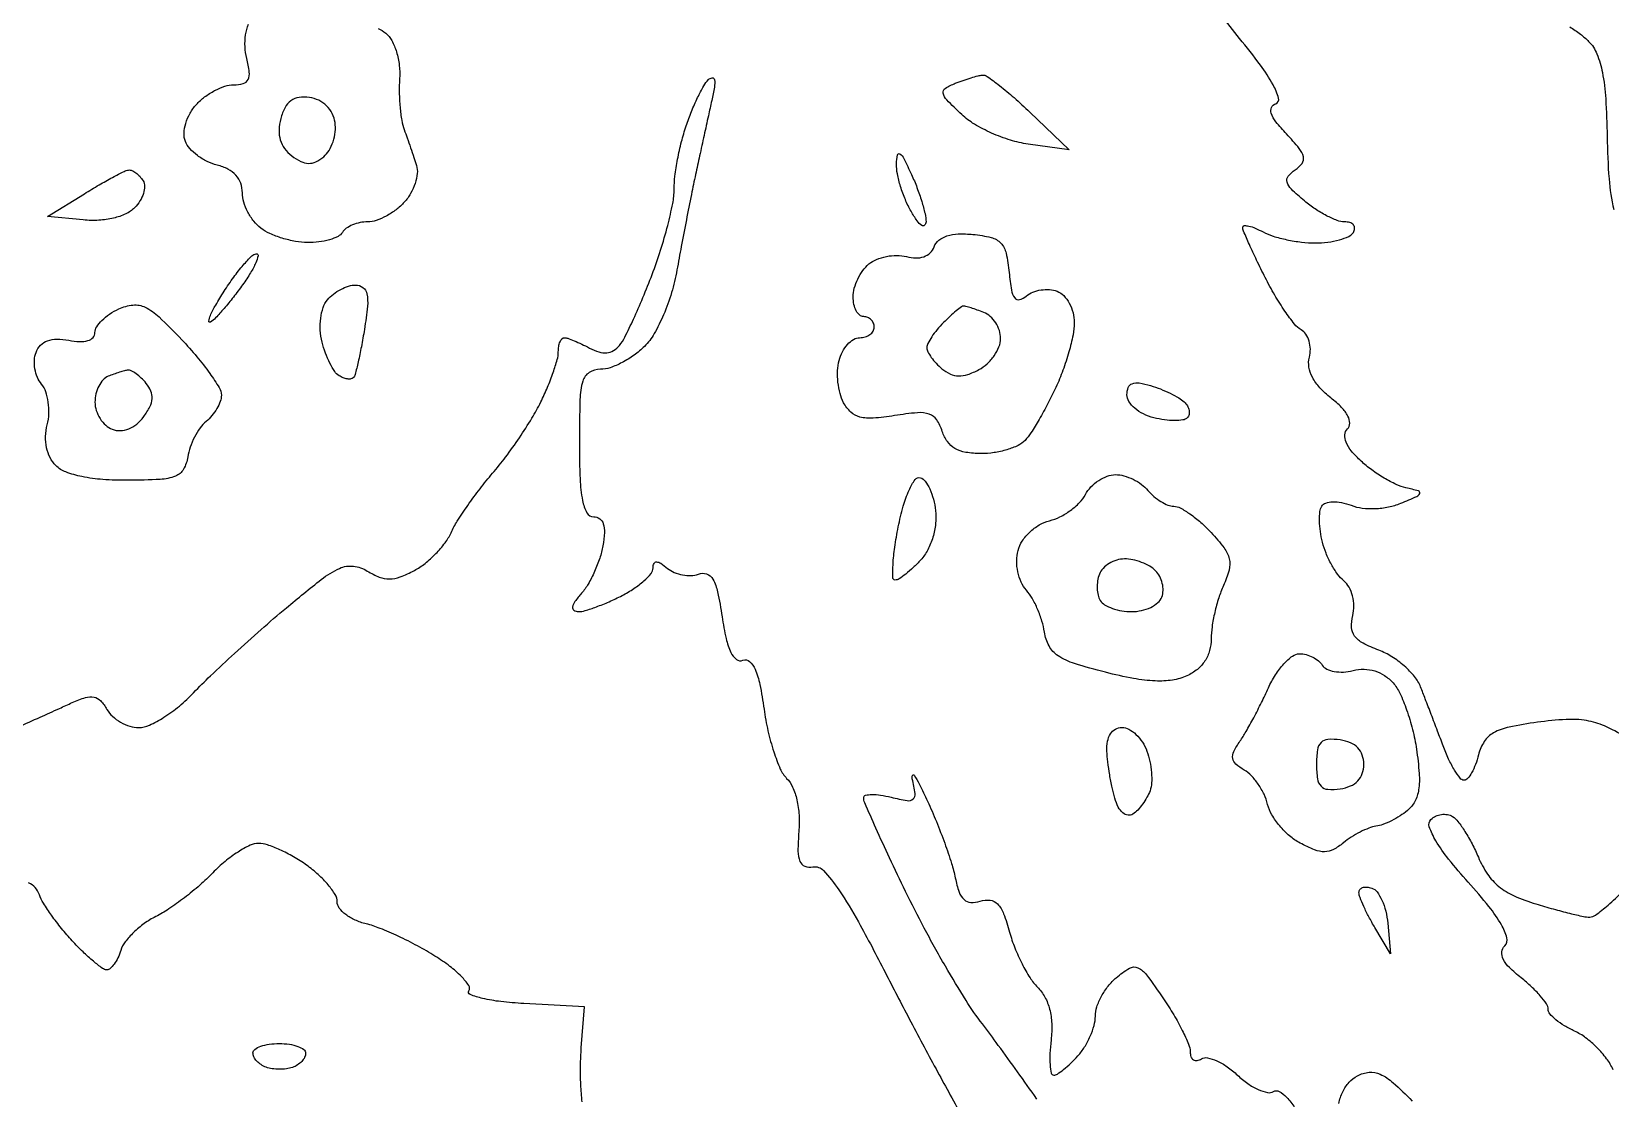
# Model space of a CAD drawing. Extents: x 0 to 102, y 0 to 135.
# Drawn here: x 52.2 to 64.88, y 20.71 to 29.28 of the extents above; entities that cross this region are included whole.
import ezdxf

# ---------------------------------------------------------------- set-up
doc = ezdxf.new("R2010")
doc.units = 0
doc.header["$MEASUREMENT"] = 0

msp = doc.modelspace()

# ---------------------------------------------------------------- linework, layer by layer
for points in [[(54.97965, 29.300669, -0.078624), (55.041576, 29.263901, -0.097332), (55.090461, 29.203944, -0.048939), (55.127935, 29.113338, -0.045144), (55.150027, 29.006626, -0.044749), (55.152702, 28.897362, 0.02109), (55.150183, 28.786861, 0.017799), (55.156611, 28.670062, 0.018169), (55.170162, 28.563859, 0.046683), (55.189785, 28.48905, -0.003065), (55.213688, 28.422265, -0.001904), (55.240958, 28.343619, -0.00191), (55.267275, 28.265807, -0.003453), (55.28814, 28.201865, -0.103362), (55.294798, 28.137149, -0.053869), (55.277727, 28.057493, -0.050261), (55.241472, 27.97613, -0.054039), (55.190428, 27.905765, -0.046617), (55.124918, 27.8457, -0.039344), (55.04572, 27.794909, -0.041079), (54.965413, 27.760053, -0.082028), (54.897281, 27.7488, 0.050716), (54.835606, 27.742528, 0.047913), (54.775211, 27.723949, 0.051505), (54.724855, 27.696627, 0.104677), (54.6939, 27.6642, -0.140578), (54.65828, 27.631813, -0.043508), (54.590099, 27.605242, -0.03964), (54.504935, 27.587498, -0.034511), (54.413957, 27.582291, -0.04121), (54.315947, 27.59155, -0.030173), (54.209685, 27.617204, -0.030745), (54.111348, 27.654071, -0.057348), (54.03825, 27.697367, -0.06379), (53.981593, 27.753049, -0.046653), (53.93369, 27.827221, -0.047258), (53.901061, 27.907568, -0.072956), (53.8902, 27.981605, 0.087739), (53.876688, 28.058013, 0.097126), (53.837924, 28.122141, 0.088051), (53.774214, 28.171362, 0.05913), (53.688031, 28.204198, -0.052562), (53.606715, 28.233967, -0.04612), (53.529484, 28.28112, -0.048666), (53.467401, 28.33753, -0.092656), (53.432192, 28.394804, -0.103393), (53.421536, 28.460686, -0.060998), (53.434881, 28.539594, -0.056111), (53.469138, 28.620283, -0.055549), (53.520572, 28.691635, -0.048448), (53.586566, 28.751701, -0.039822), (53.667221, 28.802491, -0.041388), (53.749638, 28.837304, -0.0794), (53.820324, 28.8486, 0.067228), (53.89699, 28.858955, 0.214721), (53.935825, 28.891107, 0.14813), (53.945675, 28.951328, 0.028486), (53.924665, 29.061199, -0.050754), (53.911176, 29.153903, -0.048233), (53.916256, 29.249067, -0.051243), (53.938375, 29.334932, -0.084755)], [(64.997987, 23.613977, 0.034697), (64.834113, 23.700169, 0.062926), (64.689174, 23.743288, 0.054676), (64.524714, 23.752215, 0.020419), (64.294231, 23.730057, 0.016596), (64.067103, 23.6911, 0.075636), (63.94172, 23.644756, 0.123643), (63.867663, 23.575618, 0.082132), (63.821134, 23.468507, -0.028299), (63.796813, 23.39057, -0.039996), (63.765919, 23.32478, -0.045579), (63.733381, 23.278232, -0.2209), (63.704892, 23.265, -0.232449), (63.673771, 23.280295, -0.027363), (63.628737, 23.345767, -0.028225), (63.581187, 23.434621, -0.019465), (63.537149, 23.53995, 0.001259), (63.49212, 23.659723, 0.000922), (63.441574, 23.792413, 0.000932), (63.393242, 23.917888, 0.002067), (63.355832, 24.013298, 0.076364), (63.307158, 24.096326, 0.041464), (63.225002, 24.18181, 0.040116), (63.124824, 24.256736, 0.050308), (63.021021, 24.308353, -0.029996), (62.893206, 24.365569, -0.111094), (62.826178, 24.422273, -0.151338), (62.801059, 24.491741, -0.07325), (62.810557, 24.586725, 0.064413), (62.819745, 24.664728, 0.060409), (62.809176, 24.744293, 0.063714), (62.781005, 24.814826, 0.092973), (62.738383, 24.86619, -0.063757), (62.689404, 24.918688, -0.029742), (62.639575, 24.997478, -0.028874), (62.596425, 25.087556, -0.035787), (62.567412, 25.175861, -0.027206), (62.55058, 25.262675, -0.029703), (62.543913, 25.348288, -0.031046), (62.547115, 25.421447, -0.11241), (62.562107, 25.465258, -0.176676), (62.594275, 25.490612, -0.072219), (62.649906, 25.500365, -0.057529), (62.720423, 25.494316, -0.039951), (62.797345, 25.472167, 0.059586), (62.886785, 25.450166, 0.04066), (62.991499, 25.445883, 0.039697), (63.09881, 25.458794, 0.047508), (63.1962, 25.488285, 0.005985), (63.326596, 25.543563, 0.210651), (63.348453, 25.567374, 0.429394), (63.337776, 25.587695, 0.013933), (63.2385, 25.612832, -0.05513), (63.160114, 25.639706, -0.023987), (63.062758, 25.691433, -0.023385), (62.963547, 25.756876, -0.02876), (62.87783, 25.827245, -0.032163), (62.801107, 25.907709, -0.07348), (62.757336, 25.979004, -0.115225), (62.746842, 26.03854, -0.184665), (62.767632, 26.085072, 0.199749), (62.786614, 26.131108, 0.121931), (62.77209, 26.188982, 0.073622), (62.721438, 26.257652, 0.030453), (62.635001, 26.334603, -0.039884), (62.546399, 26.416524, -0.064593), (62.48721, 26.500169, -0.078973), (62.459085, 26.582497, -0.107247), (62.46238, 26.660729, 0.069141), (62.470076, 26.725808, 0.068303), (62.459804, 26.790805, 0.074016), (62.433833, 26.845844, 0.113593), (62.395639, 26.881849, -0.09281), (62.342979, 26.927553, -0.017209), (62.266411, 27.031148, -0.017924), (62.184324, 27.160281, -0.015502), (62.107407, 27.30128, -0.005114), (62.038367, 27.441274, -0.007282), (61.980136, 27.567122, -0.004364), (61.933782, 27.673748, -0.100677), (61.9272, 27.706106, -0.404684), (61.939084, 27.718385, -0.06665), (61.975269, 27.714737, -0.04259), (62.028041, 27.697326, -0.021898), (62.090838, 27.667177, 0.048439), (62.171598, 27.633545, 0.022821), (62.281129, 27.605326, 0.022366), (62.399468, 27.58601, 0.029276), (62.508845, 27.5796, 0.030726), (62.610053, 27.585825, 0.036597), (62.703852, 27.604451, 0.039684), (62.778483, 27.631568, 0.148422), (62.8155, 27.6642, 0.125703), (62.825571, 27.696361, 0.188763), (62.816436, 27.723949, 0.148292), (62.788272, 27.742541, 0.072385), (62.745265, 27.7488, -0.091523), (62.6847, 27.75998, -0.028567), (62.600067, 27.797998, -0.027481), (62.508485, 27.852182, -0.02716), (62.423022, 27.916281, -0.017447), (62.317942, 28.010834, -0.128416), (62.283078, 28.067986, -0.248342), (62.292413, 28.11537, -0.077272), (62.347983, 28.165625, 0.085803), (62.403772, 28.217825, 0.224702), (62.414684, 28.270205, 0.1136), (62.381017, 28.337664, 0.016263), (62.278347, 28.454332, -0.020539), (62.193898, 28.551965, -0.08281), (62.155779, 28.620626, -0.197237), (62.157997, 28.666875, -0.205745), (62.192018, 28.697173, 0.40467), (62.215222, 28.741743, 0.054031), (62.170099, 28.849362, 0.033132), (62.068419, 29.007574, 0.011531), (61.902105, 29.22164, -0.005283), (61.749622, 29.412922, -0.007942)], [(64.555111, 29.314583, -0.022927), (64.639732, 29.256351, -0.035784), (64.706202, 29.198038, -0.099367), (64.772391, 29.097244, -0.047787), (64.816417, 28.948335, -0.032742), (64.843259, 28.737293, -0.011751), (64.85464, 28.434317, 0.01521), (64.869829, 28.092936, 0.038333), (64.90736, 27.847122, 0.043013)], [(52.090217, 23.691939, 0.000269), (52.264519, 23.770618, 0.000269), (52.420128, 23.84106, 0.000879), (52.522981, 23.887905, -0.031502), (52.628949, 23.928539, -0.124792), (52.698053, 23.932335, -0.157925), (52.751409, 23.902721, -0.060233), (52.802135, 23.833226, 0.080148), (52.846166, 23.777668, 0.056228), (52.910862, 23.73066, 0.055653), (52.985276, 23.698775, 0.073538), (53.058144, 23.688, 0.108608), (53.143247, 23.706706, 0.033303), (53.259457, 23.770089, 0.031578), (53.383715, 23.860504, 0.029852), (53.49809, 23.967452, -0.012754), (53.632909, 24.102442, -0.004926), (53.82639, 24.282933, -0.004873), (54.040083, 24.474584, -0.005999), (54.243286, 24.649006, -0.008141), (54.523938, 24.876447, -0.059603), (54.671495, 24.966045, -0.134967), (54.781518, 24.983611, -0.112537), (54.893715, 24.944664, 0.045544), (54.989931, 24.896125, 0.097359), (55.071445, 24.881116, 0.087872), (55.157903, 24.897503, 0.032209), (55.271534, 24.949205, 0.045536), (55.357337, 25.005715, 0.031358), (55.443664, 25.083926, 0.031698), (55.517826, 25.170451, 0.054481), (55.566297, 25.251981, -0.033782), (55.616573, 25.345101, -0.011982), (55.700418, 25.47126, -0.011829), (55.79939, 25.605817, -0.013646), (55.900165, 25.729137, 0.017734), (56.004822, 25.859365, 0.011855), (56.115596, 26.015259, 0.011945), (56.215894, 26.171674, 0.022897), (56.287423, 26.302448, 0.014109), (56.341313, 26.421042, 0.015335), (56.386847, 26.53927, 0.014951), (56.419581, 26.642503, 0.069402), (56.4282, 26.704298, -0.040117), (56.431705, 26.747911, -0.059424), (56.442259, 26.784741, -0.078154), (56.457747, 26.809789, -0.218641), (56.476062, 26.8182, -0.084363), (56.5034, 26.813554, -0.012847), (56.555323, 26.793871, -0.014069), (56.615919, 26.767088, -0.011772), (56.678678, 26.735378, 0.047502), (56.753837, 26.703914, 0.097598), (56.817025, 26.69713, 0.114989), (56.87125, 26.714895, 0.083743), (56.919426, 26.756528, 0.056322), (56.96277, 26.822901, 0.00843), (57.032049, 26.96664, 0.009385), (57.108131, 27.14003, 0.007972), (57.182067, 27.3258, 0.013945), (57.249689, 27.520083, 0.013684), (57.306837, 27.719051, 0.013692), (57.347345, 27.896087, 0.049382), (57.358757, 28.011126, -0.032092), (57.365502, 28.115787, -0.01469), (57.38703, 28.250994, -0.014479), (57.41812, 28.392525, -0.019368), (57.454946, 28.518726, -0.01557), (57.497899, 28.635024, -0.016281), (57.547424, 28.746676, -0.016157), (57.596318, 28.840054, -0.066377), (57.634749, 28.8909, -0.182136), (57.664574, 28.904603, -0.390019), (57.682785, 28.890075, -0.080037), (57.682426, 28.830861, -0.014203), (57.660956, 28.7217, 0.001095), (57.633804, 28.600514, 0.000508), (57.599053, 28.443049, 0.000504), (57.562892, 28.277604, 0.000702), (57.530896, 28.1295, 0.003164), (57.497589, 27.969342, 0.00154), (57.456985, 27.764444, 0.001527), (57.416038, 27.550954, 0.002206), (57.381249, 27.361957, -0.028453), (57.337769, 27.179958, -0.027821), (57.273649, 27.002667, -0.029442), (57.198038, 26.850637, -0.066349), (57.120007, 26.748607, -0.040596), (57.037034, 26.678114, -0.035669), (56.940208, 26.618511, -0.03737), (56.844586, 26.577429, -0.082959), (56.7666, 26.5644, 0.142406), (56.676026, 26.53807, 0.183695), (56.624593, 26.469225, 0.063075), (56.602007, 26.322092, 0.006583), (56.5974, 25.9722, 0.009269), (56.602765, 25.68281, 0.03877), (56.622663, 25.509904, 0.077123), (56.657779, 25.412502, 0.274293), (56.712568, 25.38, -0.158213), (56.760518, 25.364438, -0.160593), (56.789842, 25.323767, -0.091578), (56.798641, 25.252915, -0.029488), (56.786122, 25.14735, -0.035762), (56.760771, 25.047441, -0.02532), (56.718848, 24.939551, -0.025684), (56.667988, 24.840069, -0.048201), (56.615542, 24.76665, 0.022942), (56.5622, 24.699422, 0.111491), (56.543245, 24.654939, 0.295625), (56.553894, 24.629335, 0.151589), (56.588489, 24.6186, 0.072128), (56.64338, 24.62656, 0.015975), (56.733785, 24.656515, 0.016285), (56.836967, 24.698264, 0.015053), (56.940001, 24.747673, 0.027279), (57.035561, 24.803893, 0.035087), (57.11628, 24.866086, 0.037728), (57.173661, 24.92541, 0.175089), (57.1896, 24.969531, -0.102369), (57.196977, 25.005184, -0.307692), (57.21691, 25.017841, -0.141314), (57.251172, 25.00679, -0.024988), (57.305777, 24.965899, 0.072082), (57.359969, 24.932762, 0.055379), (57.426437, 24.91262, 0.056199), (57.494509, 24.907756, 0.081543), (57.553392, 24.919918, -0.176889), (57.619779, 24.920997, -0.184338), (57.66985, 24.878953, -0.075652), (57.708171, 24.776119, -0.014212), (57.743681, 24.577905, 0.017219), (57.776371, 24.40155, 0.057487), (57.814738, 24.290468, 0.117606), (57.859745, 24.234988, 0.26108), (57.911873, 24.227411, -0.278463), (57.964556, 24.218001, -0.111375), (58.009412, 24.156355, -0.052807), (58.047611, 24.033598, -0.014873), (58.080874, 23.835573, 0.021597), (58.112701, 23.660541, 0.023277), (58.158913, 23.493303, 0.023625), (58.211686, 23.354527, 0.093968), (58.262757, 23.279558, -0.09347), (58.310772, 23.209223, -0.047027), (58.344565, 23.106775, -0.041783), (58.362004, 22.984015, -0.034357), (58.360535, 22.851619, 0.017348), (58.353448, 22.694526, 0.097687), (58.368771, 22.612353, 0.214904), (58.407781, 22.574655, 0.128219), (58.473225, 22.568756, -0.255042), (58.558822, 22.539026, -0.033909), (58.68186, 22.383497, -0.024849), (58.839873, 22.126812, -0.007538), (59.05386, 21.722756, 0.003348), (59.247488, 21.349615, 0.002611), (59.462701, 20.946697, 0.00264), (59.667134, 20.573449, 0.006421)], [(60.272532, 20.704248, 0.002421), (60.117431, 20.922521, 0.002431), (59.962926, 21.135545, 0.004477), (59.834842, 21.307103, -0.022636), (59.704015, 21.496294, -0.008562), (59.538002, 21.771608, -0.00846), (59.367389, 22.077646, -0.010217), (59.218036, 22.370782, -0.003099), (59.089106, 22.641415, -0.004671), (58.980428, 22.878976, -0.001953), (58.890301, 23.08309, -0.10334), (58.8816, 23.12474, -0.346223), (58.896503, 23.143683, -0.055543), (58.946477, 23.150044, -0.041643), (59.017769, 23.145216, -0.023768), (59.102457, 23.128192, 0.018467), (59.232092, 23.1007, 0.225156), (59.279699, 23.113921, 0.258755), (59.29567, 23.157595, 0.023838), (59.271521, 23.27463, -0.154558), (59.27314, 23.303753, -0.604533), (59.286434, 23.30537, -0.035696), (59.330142, 23.231287, -0.007538), (59.395019, 23.0958, -0.011396), (59.465604, 22.932826, -0.009714), (59.532731, 22.757942, -0.009829), (59.587588, 22.596425, -0.027198), (59.617671, 22.480245, 0.032187), (59.648266, 22.366764, 0.124218), (59.687636, 22.305994, 0.180414), (59.74199, 22.283538, 0.085739), (59.818113, 22.293977, -0.10882), (59.89701, 22.30114, -0.174154), (59.956638, 22.270769, -0.099229), (60.005261, 22.192702, -0.022463), (60.053781, 22.043454, 0.027552), (60.095797, 21.918548, 0.022771), (60.153725, 21.790592, 0.023363), (60.217841, 21.677923, 0.055385), (60.278041, 21.602673, -0.07234), (60.337384, 21.523131, -0.061481), (60.375668, 21.425509, -0.054338), (60.392176, 21.31033, -0.03752), (60.386744, 21.178601, 0.017942), (60.378027, 21.070328, 0.030148), (60.37947, 20.979155, 0.031571), (60.388876, 20.912024, 0.356118), (60.408276, 20.8962, 0.14732), (60.43746, 20.90499, 0.021715), (60.487895, 20.941646, 0.022933), (60.545187, 20.99167, 0.017901), (60.602788, 21.050911, 0.045658), (60.656383, 21.122251, 0.035054), (60.701671, 21.208612, 0.035981), (60.732738, 21.296166, 0.067362), (60.7428, 21.37051, -0.081629), (60.75489, 21.44407, -0.043041), (60.792041, 21.529122, -0.04134), (60.846284, 21.611829, -0.049937), (60.910428, 21.678924, -0.044101), (61.016459, 21.754613, -0.242562), (61.084422, 21.758415, -0.129075), (61.153419, 21.702985, -0.010108), (61.291128, 21.508887, -0.015224), (61.372702, 21.380606, -0.018003), (61.44161, 21.254458, -0.017071), (61.491785, 21.144999, -0.099243), (61.5042, 21.083069, 0.088681), (61.5111, 21.044474, 0.167512), (61.530891, 21.020285, 0.177659), (61.560425, 21.014253, 0.10119), (61.595063, 21.026971, -0.191122), (61.643772, 21.035627, -0.055566), (61.717683, 21.011721, -0.047131), (61.802057, 20.963632, -0.035506), (61.8849, 20.8962, 0.035199), (61.967685, 20.82873, 0.046836), (62.051887, 20.780537, 0.055176), (62.12557, 20.756446, 0.192148), (62.173955, 20.764946, -0.275856), (62.219072, 20.765634, -0.070778), (62.278923, 20.718761, -0.050821), (62.344102, 20.635389, -0.02926)], [(64.903026, 20.939746, 0.054415), (64.850394, 21.0283, 0.035121), (64.772072, 21.118472, 0.035121), (64.6819, 21.196794, 0.054415), (64.593346, 21.249426, -0.029017), (64.511897, 21.292404, -0.037562), (64.443094, 21.341383, -0.041253), (64.394435, 21.389155, -0.17994), (64.3806, 21.426354, 0.153257), (64.367649, 21.467614, 0.026403), (64.316699, 21.533114, 0.026602), (64.246356, 21.606084, 0.021007), (64.163066, 21.677461, -0.027536), (64.0699, 21.759434, -0.081377), (64.019717, 21.828006, -0.142823), (64.008863, 21.885799, -0.17354), (64.032284, 21.935324, 0.269696), (64.049074, 21.998812, 0.063657), (64.00512, 22.104103, 0.039239), (63.90544, 22.249481, 0.013209), (63.738539, 22.445279, -0.014463), (63.58128, 22.630706, -0.034576), (63.478658, 22.779003, -0.046939), (63.425867, 22.890443, -0.291345), (63.43895, 22.94939, -0.087407), (63.476884, 22.975961, -0.076099), (63.523484, 22.989601, -0.077207), (63.571386, 22.988582, -0.094833), (63.61311, 22.972664, -0.091916), (63.656346, 22.933432, -0.021606), (63.712323, 22.852893, -0.021542), (63.769587, 22.753133, -0.019714), (63.819903, 22.645865, 0.049637), (63.893273, 22.511039, 0.073192), (63.984361, 22.412017, 0.065301), (64.108088, 22.336061, 0.031525), (64.282589, 22.27095, 0.006016), (64.422322, 22.230456, 0.007447), (64.553414, 22.196264, 0.006238), (64.663998, 22.170631, 0.053876), (64.714258, 22.1652, 0.163504), (64.761322, 22.181013, 0.014038), (64.861756, 22.261626, 0.017367), (64.978148, 22.367723, 0.012582)], [(56.619384, 20.680999, -0.014303), (56.60911, 20.82054, -0.014068), (56.606566, 20.97233, -0.01718), (56.613059, 21.114187), (56.6397, 21.4461), (56.15091, 21.471542, -0.015347), (55.96675, 21.486806, -0.028868), (55.819731, 21.51221, -0.034779), (55.720492, 21.54273, -0.469707), (55.709879, 21.574261, 0.299497), (55.708676, 21.616585, 0.0412), (55.649501, 21.687881, 0.036203), (55.556594, 21.769912, 0.022658), (55.43727, 21.852535, 0.016999), (55.297563, 21.933703, 0.01379), (55.142668, 22.011364, 0.014016), (54.995784, 22.075054, 0.034772), (54.88425, 22.110978, -0.04563), (54.795235, 22.141794, -0.056518), (54.719941, 22.18666, -0.067101), (54.668506, 22.237983, -0.164585), (54.6516, 22.287951, 0.1378), (54.635403, 22.345604, 0.036915), (54.579423, 22.423762, 0.034494), (54.499935, 22.506676, 0.029697), (54.40589, 22.582439, 0.02408), (54.301559, 22.649404, 0.024102), (54.191303, 22.706005, 0.024788), (54.090589, 22.745826, 0.081921), (54.020421, 22.7574, 0.111516), (53.951464, 22.741827, 0.031649), (53.854776, 22.68806, 0.030198), (53.75029, 22.611692, 0.027875), (53.652781, 22.521348, -0.021788), (53.548648, 22.422486, -0.015466), (53.423911, 22.320593, -0.015653), (53.298534, 22.230572, -0.031716), (53.193652, 22.169403, 0.040141), (53.101515, 22.113568, 0.03598), (53.015821, 22.041829, 0.037818), (52.948288, 21.9658, 0.086049), (52.913001, 21.897855, -0.034507), (52.889456, 21.83827, -0.045135), (52.859583, 21.787924, -0.052364), (52.828181, 21.752859, -0.186055), (52.800527, 21.7422, -0.16002), (52.765012, 21.753865, -0.015533), (52.692848, 21.810541, -0.018466), (52.60945, 21.885742, -0.013575), (52.52253, 21.97485, -0.016284), (52.436728, 22.074019, -0.015783), (52.356628, 22.179577, -0.015908), (52.292136, 22.276789, -0.05457), (52.25957, 22.345093, 0.100748), (52.224839, 22.40347, 0.119288), (52.171822, 22.439417, 0.093669)], [(62.699226, 20.668453, -0.063531), (62.730815, 20.763171, -0.070867), (62.78142, 20.838702, -0.087122), (62.848089, 20.891003, -0.101263), (62.942457, 20.919118, -0.130276), (63.031304, 20.903741, -0.074968), (63.135218, 20.835643, -0.016718), (63.288988, 20.688549, 0.01719)]]:
    msp.add_lwpolyline(points, format="xyb")
for points in [[(59.834592, 28.927254, -0.179785), (59.873619, 28.9167, -0.010714), (59.973109, 28.842423, -0.015011), (60.089522, 28.745803, -0.010437), (60.215292, 28.630119), (60.5313, 28.327038), (60.201919, 28.372969, -0.040853), (60.060908, 28.404533, -0.029197), (59.909523, 28.461559, -0.02966), (59.77073, 28.533451, -0.054292), (59.669064, 28.610053, -0.010429), (59.548909, 28.727746, -0.144333), (59.520681, 28.780897, -0.311042), (59.537442, 28.820365, -0.047583), (59.617745, 28.861257, -0.009958), (59.680743, 28.884681, -0.010158), (59.744208, 28.905414, -0.009973), (59.800013, 28.92119, -0.040997)], [(54.429978, 28.747289, 0.069814), (54.344927, 28.747488, 0.124244), (54.280399, 28.721393, 0.115194), (54.232838, 28.66605, 0.054962), (54.198648, 28.578089, 0.055288), (54.184766, 28.486511, 0.081541), (54.194701, 28.405971, 0.08743), (54.228918, 28.336887, 0.073987), (54.286429, 28.278984, 0.044562), (54.359927, 28.233716, 0.108957), (54.421224, 28.218332, 0.120184), (54.479489, 28.230773, 0.060857), (54.542992, 28.271581, 0.085436), (54.585833, 28.321665, 0.0536), (54.618051, 28.391903, 0.051949), (54.635525, 28.470356, 0.064407), (54.634533, 28.545097, 0.081576), (54.611618, 28.617957, 0.081104), (54.566571, 28.679824, 0.080611), (54.503912, 28.724435, 0.079189)], [(59.265355, 28.1295, -0.016592), (59.3099, 28.023021, -0.0162), (59.347671, 27.912977, -0.016326), (59.374505, 27.814329, -0.056685), (59.382386, 27.7488, -0.195551), (59.371148, 27.720645, -0.370284), (59.348467, 27.718472, -0.088576), (59.310417, 27.756907, -0.021095), (59.2623, 27.8334, -0.030794), (59.216296, 27.926782, -0.024489), (59.178049, 28.032474, -0.025103), (59.152272, 28.134256, -0.055241), (59.145269, 28.2141, -0.03942), (59.152647, 28.286403, -0.547617), (59.172698, 28.294605, -0.124685), (59.203996, 28.258117, -0.007871)], [(52.975757, 28.164791, -0.13428), (53.002279, 28.160847, -0.055741), (53.033875, 28.142505, -0.04971), (53.065266, 28.114033, -0.045335), (53.091517, 28.079082, -0.140453), (53.104123, 28.034318, -0.074376), (53.095261, 27.976872, -0.064486), (53.067341, 27.916048, -0.056628), (53.023792, 27.861335, -0.08868), (52.953335, 27.812248, -0.049753), (52.854385, 27.778114, -0.04454), (52.737271, 27.761164, -0.037502), (52.611932, 27.763704), (52.3251, 27.7911), (52.6212, 27.974441, -0.006591), (52.738875, 28.045175, -0.008835), (52.847492, 28.105985, -0.006486), (52.93949, 28.153848, -0.087078)], [(59.759549, 27.647605, -0.035563), (59.905565, 27.622825, -0.143867), (59.982875, 27.578048, -0.136273), (60.02598, 27.497073, -0.030661), (60.050625, 27.341384, 0.016068), (60.068779, 27.200138, 0.117708), (60.094776, 27.137658, 0.31065), (60.133115, 27.124106, 0.10794), (60.187952, 27.152494, -0.078554), (60.240382, 27.183633, -0.056038), (60.30635, 27.201691, -0.055719), (60.375146, 27.204714, -0.074889), (60.435977, 27.191308, -0.110631), (60.488621, 27.156306, -0.066207), (60.533173, 27.095384, -0.06127), (60.563336, 27.019166, -0.063696), (60.5736, 26.938919, -0.050857), (60.563546, 26.840333, -0.01857), (60.53011, 26.703931, -0.018187), (60.482225, 26.556423, -0.020733), (60.42555, 26.41922, -0.011669), (60.361551, 26.288909, -0.011761), (60.291701, 26.162071, -0.011636), (60.225745, 26.054538, -0.045669), (60.177793, 25.99335, -0.093958), (60.121752, 25.952709, -0.037433), (60.032721, 25.918664, -0.035379), (59.928554, 25.895405, -0.037255), (59.823944, 25.8876, -0.040158), (59.701939, 25.897415, -0.090503), (59.614828, 25.928333, -0.108939), (59.55421, 25.983528, -0.077114), (59.513109, 26.066223, 0.070138), (59.468729, 26.158715, 0.167719), (59.408965, 26.204245, 0.102119), (59.312944, 26.215351, 0.017548), (59.129943, 26.19264, -0.020494), (58.957278, 26.172244, -0.081323), (58.851223, 26.181354, -0.125249), (58.778356, 26.220895, -0.083448), (58.719978, 26.29644, -0.05977), (58.691471, 26.369505, -0.036951), (58.675061, 26.460339, -0.036662), (58.672106, 26.553881, -0.053567), (58.68431, 26.635322, -0.056375), (58.711308, 26.705258, -0.063229), (58.752464, 26.76448, -0.072447), (58.800853, 26.804623, -0.137836), (58.849167, 26.8182, 0.070596), (58.893894, 26.824547, 0.086212), (58.931822, 26.843051, 0.100221), (58.957179, 26.870539, 0.137184), (58.9662, 26.9028, 0.099038), (58.959741, 26.935087, 0.097945), (58.941349, 26.962549, 0.097945), (58.913887, 26.980941, 0.099038), (58.8816, 26.9874, -0.181272), (58.849309, 26.999505, -0.091278), (58.821851, 27.03406, -0.071223), (58.803251, 27.085464, -0.05129), (58.797, 27.146241, -0.067357), (58.806271, 27.21475, -0.044525), (58.834145, 27.28925, -0.044295), (58.875046, 27.35818, -0.063586), (58.923449, 27.410026, -0.075869), (58.984693, 27.446844, -0.048969), (59.064109, 27.470713, -0.048175), (59.148489, 27.478994, -0.064423), (59.224724, 27.469252, 0.057889), (59.300915, 27.458505, 0.09175), (59.36582, 27.46888, 0.108041), (59.415395, 27.499736, 0.108523), (59.447474, 27.548422, -0.133544), (59.485535, 27.600412, -0.091663), (59.550357, 27.635033, -0.067419), (59.641959, 27.651048, -0.033878)], [(54.001711, 27.491419, -0.491494), (54.015697, 27.475109, -0.053086), (53.998039, 27.420146, -0.033866), (53.955826, 27.339972, -0.016608), (53.892022, 27.243758, -0.010714), (53.817686, 27.14396, -0.012237), (53.742268, 27.051854, -0.011438), (53.674825, 26.977012, -0.065317), (53.633444, 26.943273, -0.629685), (53.620563, 26.951536, -0.073497), (53.632799, 26.995711, -0.026948), (53.67574, 27.080076, -0.010764), (53.743133, 27.190934, -0.014911), (53.820712, 27.304923, -0.020799), (53.897204, 27.401675, -0.01781), (53.965007, 27.475013, -0.18644)], [(54.799671, 27.2412, -0.164608), (54.858699, 27.221226, -0.182814), (54.890366, 27.17033, -0.075337), (54.894795, 27.070999, -0.013183), (54.870039, 26.884826, -0.007012), (54.845822, 26.745909, -0.010032), (54.820158, 26.623503, -0.006322), (54.795452, 26.522277, -0.134139), (54.780255, 26.495655, -0.168452), (54.761821, 26.486713, -0.067059), (54.73334, 26.487171, -0.056204), (54.699962, 26.496131, -0.044784), (54.6666, 26.512829, -0.108238), (54.631765, 26.546555, -0.029853), (54.593247, 26.612862, -0.028683), (54.557553, 26.695162, -0.026497), (54.530429, 26.783193, -0.046784), (54.51583, 26.878241, -0.046492), (54.519107, 26.97455, -0.050112), (54.538873, 27.060097, -0.091634), (54.573716, 27.122392, -0.055376), (54.620844, 27.167857, -0.043207), (54.680764, 27.2063, -0.044457), (54.743712, 27.23256, -0.076741)], [(53.40375, 26.801134, -0.015049), (53.525238, 26.664646, -0.019464), (53.627808, 26.532022, -0.017515), (53.703838, 26.417069, -0.138201), (53.721, 26.356165, -0.088043), (53.712265, 26.306941, -0.043342), (53.685215, 26.249169, -0.041213), (53.645791, 26.192388, -0.047233), (53.599179, 26.145615, 0.063678), (53.550591, 26.093552, 0.036276), (53.505438, 26.020101, 0.035613), (53.470107, 25.938245, 0.048747), (53.451129, 25.860306, -0.096543), (53.417002, 25.761934, -0.170022), (53.352357, 25.706644, -0.080069), (53.230096, 25.680466, -0.011006), (52.968887, 25.672856, -0.019837), (52.769212, 25.679358, -0.032336), (52.601346, 25.702479, -0.038655), (52.471221, 25.739727, -0.107748), (52.391718, 25.790768, -0.079068), (52.345023, 25.855136, -0.065726), (52.316903, 25.935005, -0.061086), (52.309208, 26.025069, -0.052328), (52.322624, 26.119354, 0.051467), (52.33531, 26.207426, 0.044952), (52.330691, 26.300435, 0.047369), (52.310665, 26.384399, 0.091233), (52.276978, 26.444515, -0.074226), (52.243522, 26.499758, -0.055646), (52.223487, 26.568093, -0.056083), (52.219118, 26.638509, -0.079246), (52.232088, 26.699884, -0.099374), (52.268834, 26.757913, -0.113941), (52.32358, 26.793882, -0.091282), (52.398579, 26.806935, -0.044817), (52.495352, 26.797293, 0.036605), (52.583139, 26.78709, 0.082456), (52.649438, 26.79522, 0.132775), (52.690311, 26.820311, 0.191343), (52.7058, 26.859304, -0.144562), (52.719216, 26.904736, -0.053196), (52.761715, 26.95723, -0.047146), (52.823317, 27.008044, -0.041118), (52.89615, 27.0491, -0.082908), (53.011004, 27.080354, -0.13956), (53.108628, 27.062883, -0.076791), (53.22037, 26.985168, -0.013103)], [(59.684424, 27.072, 0.16242), (59.667039, 27.0662, 0.010573), (59.624652, 27.032948, 0.014502), (59.575206, 26.989986, 0.010262), (59.522143, 26.939057, 0.02346), (59.471255, 26.883156, 0.026893), (59.428252, 26.825133, 0.027508), (59.397604, 26.772709, 0.119064), (59.3892, 26.737916, 0.12091), (59.397303, 26.704898, 0.035492), (59.424888, 26.660132, 0.033382), (59.464195, 26.612502, 0.030355), (59.510692, 26.568888, 0.065019), (59.57782, 26.526533, 0.102377), (59.643957, 26.51112, 0.089281), (59.717204, 26.522427, 0.040058), (59.806792, 26.561506, 0.063138), (59.873571, 26.608929, 0.054722), (59.930109, 26.673672, 0.057456), (59.968545, 26.74509, 0.095019), (59.9814, 26.812125, 0.077778), (59.971396, 26.876048, 0.065108), (59.942091, 26.938213, 0.066743), (59.898741, 26.989279, 0.092074), (59.847581, 27.020649, 0.006751), (59.79419, 27.040314, 0.008621), (59.744453, 27.056916, 0.006944), (59.702519, 27.069476, 0.069398)], [(52.970391, 26.557721, 0.034034), (52.943002, 26.552363, 0.010002), (52.901831, 26.540469, 0.009994), (52.855931, 26.525196, 0.01058), (52.81155, 26.508371, 0.115397), (52.771081, 26.479887, 0.064172), (52.736864, 26.429823, 0.058711), (52.713675, 26.367093, 0.05927), (52.7058, 26.300895, 0.077165), (52.716201, 26.233902, 0.064991), (52.746671, 26.168818, 0.066773), (52.791741, 26.115417, 0.092775), (52.844934, 26.082699, 0.099641), (52.909832, 26.071707, 0.088084), (52.977042, 26.085791, 0.079021), (53.041274, 26.124292, 0.060504), (53.0973, 26.184163, 0.040605), (53.146093, 26.26371, 0.099202), (53.164424, 26.329615, 0.118724), (53.154508, 26.389984, 0.073524), (53.117008, 26.451709, 0.028482), (53.077305, 26.494355, 0.034549), (53.03536, 26.529335, 0.036995), (52.996972, 26.55298, 0.15197)], [(61.18695, 26.433692, -0.021045), (61.265617, 26.406264, -0.018935), (61.344579, 26.371432, -0.019344), (61.412992, 26.334767, -0.055095), (61.45626, 26.302501, -0.069091), (61.482404, 26.270304, -0.087678), (61.496201, 26.23464, -0.103879), (61.495773, 26.201189, -0.142348), (61.48135, 26.17495, -0.16165), (61.446727, 26.157585, -0.03629), (61.380019, 26.152788, -0.034035), (61.29847, 26.158407, -0.027274), (61.21204, 26.175152, -0.0539), (61.129643, 26.205566, -0.062179), (61.059885, 26.251818, -0.07209), (61.01255, 26.306097, -0.1443), (60.9966, 26.360213, -0.095566), (61.007738, 26.417953, -0.208257), (61.039199, 26.449017, -0.133325), (61.095552, 26.45486, -0.03292)], [(59.337575, 25.693834, -0.158953), (59.375602, 25.665993, -0.0483), (59.411985, 25.603472, -0.042939), (59.441551, 25.521118, -0.035442), (59.458991, 25.429444, -0.055949), (59.459551, 25.325036, -0.046445), (59.437548, 25.216072, -0.047184), (59.396428, 25.114994, -0.063811), (59.340129, 25.034118, -0.018624), (59.279748, 24.972197, -0.023607), (59.219344, 24.919905, -0.022665), (59.165993, 24.881736, -0.144925), (59.134461, 24.8724, -0.410484), (59.114899, 24.891714, -0.017803), (59.117319, 24.997569, -0.021595), (59.131346, 25.135102, -0.012597), (59.159398, 25.298508, -0.019824), (59.199189, 25.464816, -0.037255), (59.246403, 25.594573, -0.047279), (59.294879, 25.679645, -0.330025)], [(60.904618, 25.7184, -0.068639), (60.972011, 25.709105, -0.044567), (61.045634, 25.681123, -0.044187), (61.114024, 25.640073, -0.062371), (61.1658, 25.5915, 0.042549), (61.21362, 25.542945, 0.039587), (61.270083, 25.501877, 0.042053), (61.326377, 25.473588, 0.09569), (61.372912, 25.4646, -0.125738), (61.42476, 25.451352, -0.028095), (61.502939, 25.402718, -0.027461), (61.589376, 25.334577, -0.023533), (61.672614, 25.253937, -0.02584), (61.777099, 25.13052, -0.105955), (61.81861, 25.042284, -0.123644), (61.817039, 24.952195, -0.041036), (61.771961, 24.826956, 0.030012), (61.734198, 24.728874, 0.019995), (61.702352, 24.61269, 0.020157), (61.680448, 24.497073, 0.036748), (61.6734, 24.401306, -0.065963), (61.660732, 24.305703, -0.07886), (61.623651, 24.22286, -0.078152), (61.562414, 24.155014, -0.063344), (61.478944, 24.103373, -0.069903), (61.362166, 24.068786, -0.047749), (61.223773, 24.061452, -0.035777), (61.050405, 24.081303, -0.015461), (60.823294, 24.131244, -0.01452), (60.575422, 24.201558, -0.06946), (60.442988, 24.264577, -0.121083), (60.370445, 24.342922, -0.092048), (60.333237, 24.454308, 0.039063), (60.313708, 24.542925, 0.027849), (60.278782, 24.638407, 0.028279), (60.234943, 24.726251, 0.052287), (60.188392, 24.79092, -0.077234), (60.146825, 24.855169, -0.05335), (60.120068, 24.937712, -0.052125), (60.110923, 25.026425, -0.063671), (60.121614, 25.109095, -0.081343), (60.155572, 25.185524, -0.058196), (60.215712, 25.257406, -0.05718), (60.292184, 25.314772, -0.070985), (60.374441, 25.348357, 0.055004), (60.458658, 25.379653, 0.041033), (60.543319, 25.431294, 0.041885), (60.615905, 25.494122, 0.070672), (60.663408, 25.558931, -0.068111), (60.707634, 25.61992, -0.055864), (60.769468, 25.671556, -0.057683), (60.838673, 25.706615, -0.08865)], [(60.977025, 25.0416, 0.072754), (60.914272, 25.03242, 0.064019), (60.853754, 25.005513, 0.066864), (60.804526, 24.965723, 0.098087), (60.774948, 24.918751, 0.055537), (60.760962, 24.865194, 0.045189), (60.757749, 24.805948, 0.046885), (60.765035, 24.750148, 0.082695), (60.782596, 24.707251, 0.122871), (60.817521, 24.673202, 0.047592), (60.879294, 24.644641, 0.043434), (60.955242, 24.625155, 0.041108), (61.034842, 24.6186, 0.054813), (61.113684, 24.627269, 0.057467), (61.187437, 24.652849, 0.064065), (61.24542, 24.690556, 0.125612), (61.277038, 24.735191, 0.087391), (61.287082, 24.786841, 0.062739), (61.280756, 24.845413, 0.061633), (61.259822, 24.901709, 0.07672), (61.226869, 24.946691, 0.066625), (61.179263, 24.983058, 0.039084), (61.114327, 25.01372, 0.038383), (61.043306, 25.034629, 0.052443)], [(62.38319, 24.2802, -0.064344), (62.435665, 24.273419, -0.051792), (62.488939, 24.253335, -0.053417), (62.535019, 24.223751, -0.085143), (62.565937, 24.188745, 0.146522), (62.601459, 24.157195, 0.06515), (62.661784, 24.138192, 0.056453), (62.735833, 24.133576, 0.048883), (62.812856, 24.145077, -0.064293), (62.902257, 24.15563, -0.071967), (62.987871, 24.142287, -0.07189), (63.066267, 24.105205, -0.06396), (63.134508, 24.046182, -0.073345), (63.188914, 23.963776, -0.024294), (63.243945, 23.829333, -0.023593), (63.291275, 23.672315, -0.02472), (63.322743, 23.513952, -0.017676), (63.344556, 23.318911, -0.055731), (63.339916, 23.187586, -0.085064), (63.309162, 23.093647, -0.098307), (63.249867, 23.020634, -0.032583), (63.191167, 22.978052, -0.025063), (63.122151, 22.939236, -0.025628), (63.053676, 22.909396, -0.053549), (62.99744, 22.894873, 0.056034), (62.94065, 22.879907, 0.025297), (62.870243, 22.848447, 0.024663), (62.798497, 22.807358, 0.030834), (62.736551, 22.76209, -0.051207), (62.655062, 22.707481, -0.12123), (62.584696, 22.689754, -0.09804), (62.504723, 22.70513, -0.026506), (62.387333, 22.760165, -0.054326), (62.302973, 22.817872, -0.040928), (62.223857, 22.897767, -0.041857), (62.161247, 22.986397, -0.071485), (62.126975, 23.070098, 0.049282), (62.097835, 23.151338, 0.038808), (62.051328, 23.23248, 0.040019), (61.995609, 23.301662, 0.073818), (61.938907, 23.346162, -0.049407), (61.871559, 23.393915, -0.179131), (61.846761, 23.439224, -0.153957), (61.855604, 23.494289, -0.033951), (61.904788, 23.577732, 0.019832), (61.953456, 23.655215, 0.007657), (62.014962, 23.76625, 0.007567), (62.078051, 23.888801, 0.009268), (62.133121, 24.00525, -0.035504), (62.189817, 24.11048, -0.043246), (62.257665, 24.199433, -0.048775), (62.326134, 24.261361, -0.160817)], [(60.957026, 23.688, -0.125641), (61.011847, 23.674004, -0.065037), (61.06936, 23.632085, -0.058316), (61.120708, 23.570446, -0.055601), (61.15741, 23.49765, -0.037704), (61.181092, 23.415453, -0.031956), (61.193822, 23.325938, -0.03319), (61.19474, 23.242553, -0.07352), (61.182004, 23.1804, -0.040517), (61.157682, 23.12735, -0.029788), (61.122738, 23.072884, -0.030367), (61.083192, 23.025036, -0.057146), (61.045071, 22.992586, -0.184737), (61.005134, 22.983417, -0.145151), (60.964408, 23.001994, -0.094881), (60.927441, 23.049102, -0.047837), (60.899283, 23.119486, -0.018494), (60.877582, 23.205196, -0.01119), (60.85795, 23.308045, -0.011204), (60.843013, 23.411179, -0.019289), (60.835833, 23.49765, -0.054245), (60.840923, 23.57693, -0.098937), (60.864268, 23.637168, -0.12637), (60.9041, 23.674457, -0.125915)], [(62.70975, 23.588134, 0.049728), (62.611168, 23.592248, 0.187903), (62.556021, 23.567013, 0.160065), (62.527259, 23.507885, 0.033839), (62.5194, 23.3919, 0.033839), (62.527259, 23.275915, 0.160065), (62.556021, 23.216787, 0.187903), (62.611168, 23.191552, 0.049728), (62.70975, 23.195666, 0.0631), (62.792014, 23.218178, 0.102222), (62.851777, 23.258791, 0.110331), (62.887643, 23.317237, 0.082847), (62.9001, 23.3919, 0.082847), (62.887643, 23.466563, 0.110331), (62.851777, 23.525009, 0.102222), (62.792014, 23.565622, 0.0631)], [(62.96355, 22.398376, -0.156011), (63.005757, 22.367809, -0.052011), (63.044824, 22.301214, -0.045799), (63.075345, 22.213565, -0.038292), (63.091729, 22.116376), (63.114158, 21.8691), (62.988977, 22.0806, -0.012385), (62.940831, 22.166744, -0.014568), (62.899687, 22.250681, -0.013519), (62.869125, 22.323052, -0.0827), (62.860798, 22.3626, -0.174039), (62.868259, 22.38654, -0.148322), (62.889745, 22.40219, -0.104216), (62.92329, 22.406486, -0.059307)], [(54.1863, 21.15, -0.034869), (54.267308, 21.144344, -0.053056), (54.335672, 21.12722, -0.069203), (54.382636, 21.102192, -0.240212), (54.3978, 21.07245, -0.119246), (54.389961, 21.04005, -0.067909), (54.366736, 21.006845, -0.061663), (54.332485, 20.977898, -0.060792), (54.29205, 20.958012, -0.052716), (54.243844, 20.946711, -0.033616), (54.1863, 20.943384, -0.033595), (54.128758, 20.947802, -0.052198), (54.08055, 20.960013, -0.058433), (54.040112, 20.98051, -0.059814), (54.005864, 21.009671, -0.066129), (53.982608, 21.042671, -0.121044), (53.9748, 21.074451, -0.244294), (53.989863, 21.10344, -0.06743), (54.036928, 21.127808, -0.051882), (54.105288, 21.144493, -0.033947)]]:
    msp.add_lwpolyline(points, format="xyb", close=True)

doc.saveas('drawing.dxf')
